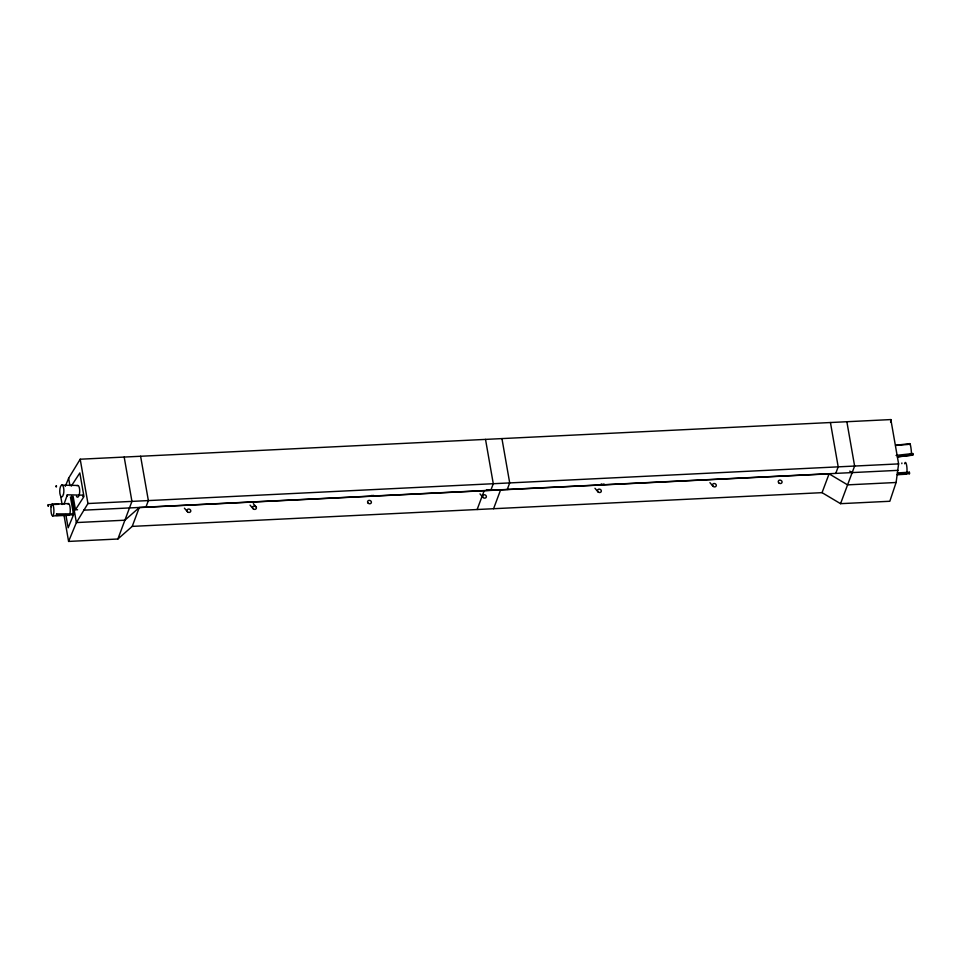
<?xml version="1.0" encoding="UTF-8"?>
<svg xmlns="http://www.w3.org/2000/svg" width="961" height="961" viewBox="0 0 961 961"><rect width="100%" height="100%" fill="white"/><g stroke="black" fill="none" stroke-linecap="round" stroke-linejoin="round"><path stroke-width="1.44" d="M890.607 422.155L890.847 419.573L80.195 459.214L68.627 478.254L65.288 486.326M63.943 514.832L68.591 541.427L117.867 539.013L132.222 526.388L822.051 492.657L840.551 503.672L889.826 501.27L896.096 482.494L898.607 463.899L890.847 419.573M912.722 453.508L912.89 454.961L912.782 453.532L896.048 455.418M909.346 472.235L909.43 473.713L909.406 472.223L897.37 472.92M56.531 513.931L56.591 515.42L73.012 514.784L73.144 513.859L56.555 513.919L56.675 515.408M48.326 506.183L48.17 504.717L58.597 504.297M117.867 539.013L131.933 501.39L124.185 457.064M132.222 526.388L139.261 507.576L829.091 473.845L847.578 484.861L896.096 482.494M145.916 507.132L148.366 500.585L140.606 456.259M477.136 509.522L484.176 490.711M490.831 490.266L493.281 483.719L485.521 439.393M493.57 508.717L500.597 489.906M507.252 489.461L509.702 482.915L501.942 438.6M822.051 492.657L829.091 473.845M835.746 473.401L838.196 466.854L830.436 422.528M840.551 503.672L854.617 466.049L846.857 421.723M64.003 504.165L67.354 494.819L67.282 496.32M68.591 541.427L76.387 522.568L87.956 503.54L80.195 459.214M901.898 462.974L901.814 463.658M48.266 504.729L48.23 506.207M71.318 486.074L79.835 472.944L83.967 496.573L75.463 509.714L77.565 509.762M72.892 513.294L72.952 514.784M139.261 507.576L124.906 520.201L76.387 522.568L71.727 495.984M83.187 495.167L83.175 496.681L83.211 495.167L67.318 494.819M895.844 445.255L909.755 443.646M895.568 445.436L908.217 444.438M897.622 456.763L912.926 454.985M897.346 456.931L911.244 455.322M897.502 474.422L909.49 473.725M897.202 474.734L906.187 474.205M87.956 503.54L898.607 463.899M83.667 510.171L897.994 470.349M52.014 504.201L68.375 503.564M52.831 515.925L69.192 515.288M61.648 485.113L77.493 485.461M849.704 471.118L852.167 472.596M709.939 482.65L712.762 485.942M594.967 488.272L597.79 491.576M479.995 493.894L482.818 497.197M253.332 503.66L256.155 506.964M250.052 505.138L252.875 508.441M184.416 508.189L187.239 511.48M73.132 496.417L75.463 509.714M68.627 478.254L69.925 485.641M70.453 496.957L73.565 514.688L68.147 527.805L65.816 514.507M60.843 497.101L62.129 504.489M77.096 485.725A5.922 2.066 -88.7 0 1 79.679 492.104A5.922 2.066 -88.7 0 1 76.412 496.26M67.991 504.02A5.922 1.478 87.8 0 1 70.261 509.63A5.922 1.478 87.8 0 1 68.291 514.652M911.352 455.07A5.922 0.649 83.4 0 1 910.956 455.118M910.596 453.988A5.922 0.649 83.4 0 1 910.499 453.592M909.574 444.583A5.922 0.649 83.4 0 1 910.632 446.012A5.922 0.649 83.4 0 1 911.436 454.06M904.637 463.779A5.922 1.273 86.6 0 1 906.367 464.163A5.922 1.273 86.6 0 1 906.896 472.091A5.922 1.273 86.6 0 1 905.274 473.256M603.964 483.876A1.958 1.67 20.5 0 1 601.25 483.839M488.801 489.654A1.958 1.67 20.5 0 1 486.506 489.63M373.613 495.408A1.958 1.67 20.5 0 1 371.775 495.383M56.014 486.338C56.483 488.753 56.711 483.948 56.014 486.338M63.462 494.302A5.922 2.066 -88.7 0 0 62.069 485.077A5.922 2.066 -88.7 0 0 59.894 493.57A5.922 2.066 -88.7 0 0 63.462 494.302M51.077 506.747A5.922 1.478 87.8 0 0 52.531 515.961A5.922 1.478 87.8 0 0 53.66 507.492A5.922 1.478 87.8 0 0 51.077 506.747M778.698 482.794A1.958 1.67 20.5 0 0 781.978 482.566A1.958 1.67 20.5 0 0 779.815 480.128A1.958 1.67 20.5 0 0 778.698 482.794M712.942 486.182A1.958 1.67 20.5 0 0 716.209 485.942A1.958 1.67 20.5 0 0 714.059 483.503A1.958 1.67 20.5 0 0 712.942 486.182M597.97 491.804A1.958 1.67 20.5 0 0 601.238 491.564A1.958 1.67 20.5 0 0 599.087 489.125A1.958 1.67 20.5 0 0 597.97 491.804M482.999 497.426A1.958 1.67 20.5 0 0 486.266 497.185A1.958 1.67 20.5 0 0 484.116 494.747A1.958 1.67 20.5 0 0 482.999 497.426M368.027 503.047A1.958 1.67 20.5 0 0 371.294 502.807A1.958 1.67 20.5 0 0 369.144 500.369A1.958 1.67 20.5 0 0 368.027 503.047M253.055 508.669A1.958 1.67 20.5 0 0 256.323 508.429A1.958 1.67 20.5 0 0 254.172 505.991A1.958 1.67 20.5 0 0 253.055 508.669M187.419 511.708A1.958 1.67 20.5 0 0 190.686 511.48A1.958 1.67 20.5 0 0 188.536 509.042A1.958 1.67 20.5 0 0 187.419 511.708"/></g></svg>
